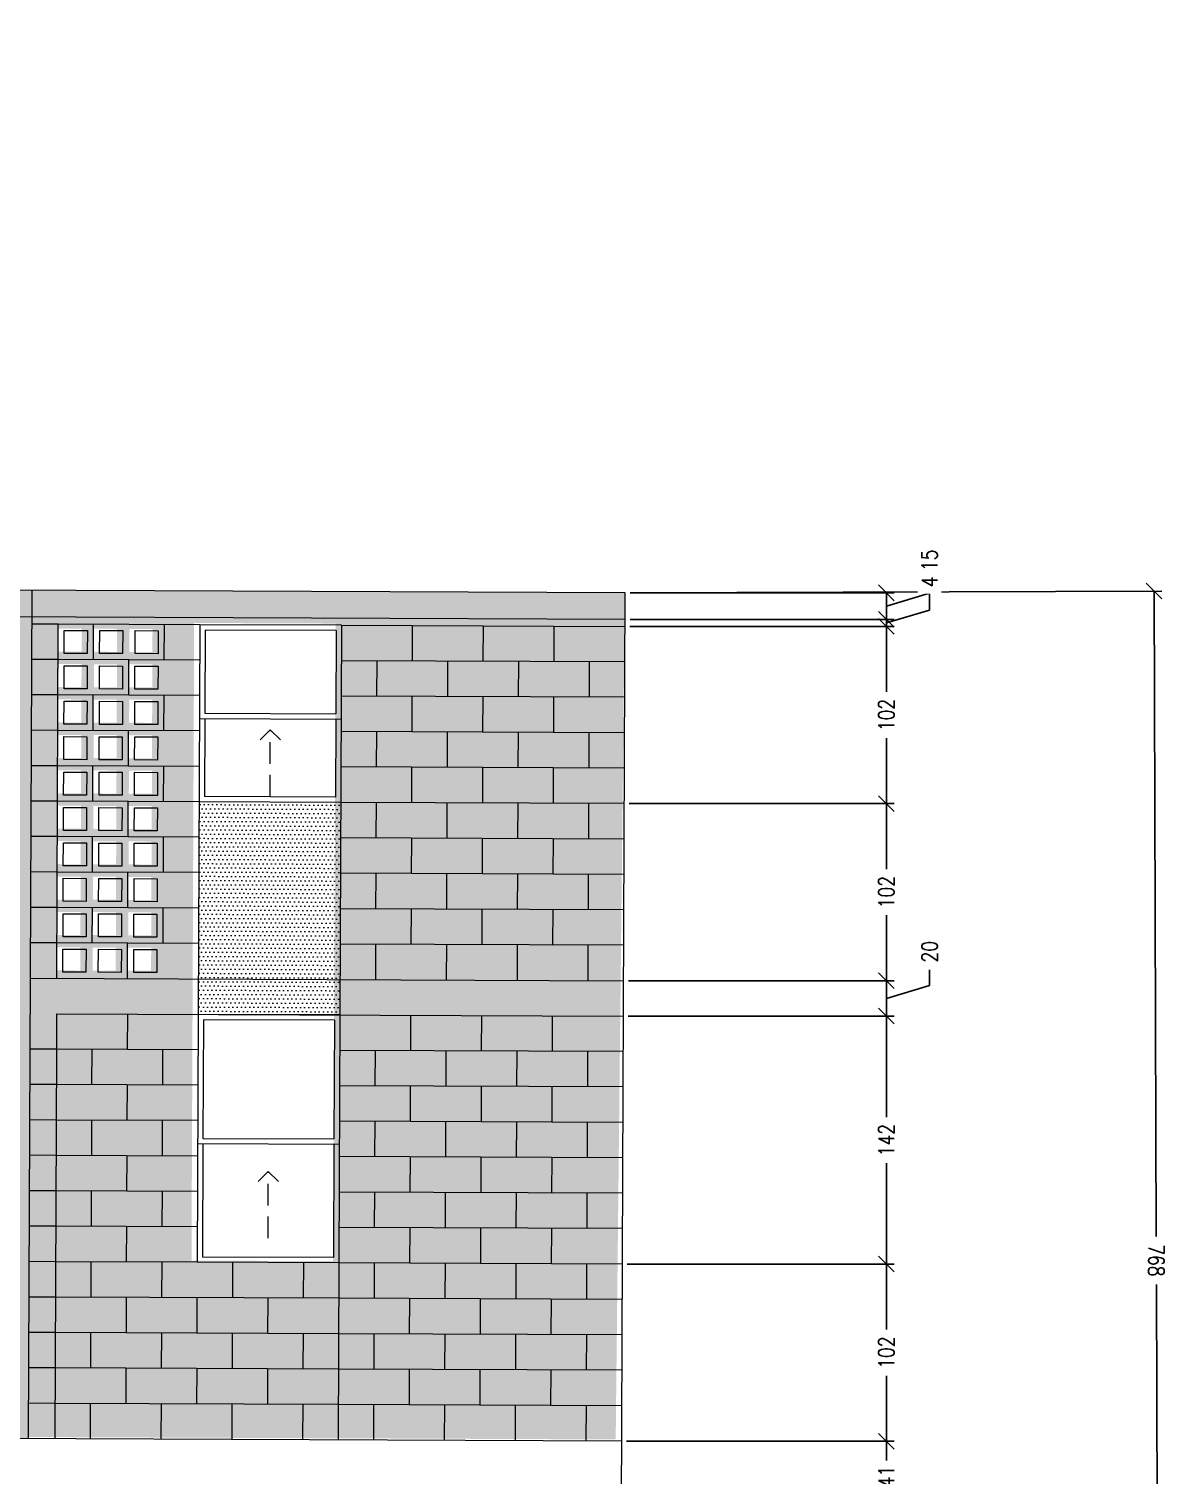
# Model space of a CAD drawing. Header units: inches. Extents: x 1.3 to 73.4, y 23.5 to 53.
# Drawn here: x 60.29 to 73.36, y 33.95 to 50.54 of the extents above; entities that cross this region are included whole.
import ezdxf

# ---------------------------------------------------------------- set-up
doc = ezdxf.new("R2010")
doc.units = ezdxf.units.IN
doc.header["$MEASUREMENT"] = 0
doc.linetypes.add('HIDDEN', pattern=[0.375, 0.25, -0.125])
doc.layers.get('DEFPOINTS').update_dxf_attribs({"color": 210})
for name, color, linetype, lineweight in [('A-ELEV-MBE1', 7, 'Continuous', 35), ('A-ELEV-OVHD', 3, 'HIDDEN', 18), ('A-ELEV-PATT', 8, 'Continuous', 18)]:
    doc.layers.add(name, color=color, linetype=linetype, lineweight=lineweight)
doc.styles.add('E-ROMANS', font='romans.shx', dxfattribs={"width": 0.8})
doc.dimstyles.new('Copy of E-0050_TICK_18', dxfattribs={"dimscale": 0.001, "dimtxt": 90, "dimasz": 90, "dimexe": 45, "dimexo": 30, "dimgap": 45, "dimtad": 0, "dimlfac": 50, "dimzin": 0, "dimdsep": 46, "dimtxsty": 'E-ROMANS', "dimblk": 'OBLIQUE', "dimblk1": 'OBLIQUE', "dimblk2": 'OBLIQUE', "dimcen": 45, "dimclrd": 256, "dimclre": 256, "dimclrt": 256, "dimadec": 0, "dimazin": 0, "dimtfac": 1, "dimtmove": 1, "dimatfit": 3, "dimldrblk": 'OPEN90', "dimfxl": 1, "dimtfill": 1, "dimtolj": 1, "dimtzin": 0, "dimarcsym": 0})

# ---------------------------------------------------------------- blocks, each defined once
blk = doc.blocks.new('_Oblique')
at = {"color": 0, "linetype": 'ByBlock', "lineweight": -2}
blk.add_line((-0.5, -0.5), (0.5, 0.5), dxfattribs=at)
blk = doc.blocks.new('*D77')
at = {"lineweight": -2, "transparency": 16777216}
for p, q in [((67.192, 44.067), (73.292, 44.087)), ((73.202, 44.087), (73.226, 36.683)), ((73.252, 28.73), (73.228, 36.133)), ((67.241, 28.71), (73.342, 28.73))]:
    blk.add_line(p, q, dxfattribs=at)
at = {"layer": 'DEFPOINTS', "color": 0, "transparency": 16777216}
for p in [(67.132, 44.067), (67.181, 28.71), (73.252, 28.73)]:
    blk.add_point(p, dxfattribs=at)
at = {"lineweight": -2, "transparency": 16777216, "xscale": 0.18, "yscale": 0.18, "zscale": 0.18}
for p, rotation in [((73.202, 44.087), 90.1853339229415), ((73.252, 28.73), 270.1853339229415)]:
    blk.add_blockref('_Oblique', p, dxfattribs=dict(at, rotation=rotation))
at = {"lineweight": 0, "transparency": 16777216, "insert": (73.227, 36.408), "char_height": 0.18, "attachment_point": 5, "rotation": 270.1853, "style": 'E-ROMANS', "bg_fill": 3, "box_fill_scale": 1.25, "bg_fill_color": 256, "bg_fill_true_color": 13158600, "bg_fill_transparency": 0}
blk.add_mtext('\\A1;768', dxfattribs=at)
blk = doc.blocks.new('_Open90')
at = {"color": 0, "linetype": 'ByBlock', "lineweight": -2}
for p, q in [((0, 0), (-1, 0)), ((-0.5, 0.5), (0, 0)), ((0, 0), (-0.5, -0.5))]:
    blk.add_line(p, q, dxfattribs=at)
blk = doc.blocks.new('*D79')
at = {"lineweight": -2, "transparency": 16777216}
for p, q in [((70.625, 44.063), (70.625, 44.243)), ((67.188, 44.067), (70.22, 44.067)), ((70.13, 44.067), (70.13, 43.762)), ((70.13, 43.915), (70.625, 44.063)), ((67.19, 43.762), (70.22, 43.762))]:
    blk.add_line(p, q, dxfattribs=at)
at = {"layer": 'DEFPOINTS', "color": 0, "transparency": 16777216}
for p in [(67.128, 44.067), (67.13, 43.762), (70.13, 43.762)]:
    blk.add_point(p, dxfattribs=at)
at = {"lineweight": -2, "transparency": 16777216, "xscale": 0.18, "yscale": 0.18, "zscale": 0.18}
for p, rotation in [((70.13, 44.067), 90), ((70.13, 43.762), 270)]:
    blk.add_blockref('_Oblique', p, dxfattribs=dict(at, rotation=rotation))
at = {"lineweight": 0, "transparency": 16777216, "insert": (70.625, 44.44), "char_height": 0.18, "attachment_point": 5, "rotation": 90, "style": 'E-ROMANS', "bg_fill": 3, "box_fill_scale": 1.25, "bg_fill_color": 256, "bg_fill_true_color": 13158600, "bg_fill_transparency": 0}
blk.add_mtext('\\A1;15', dxfattribs=at)
blk = doc.blocks.new('*D80')
at = {"lineweight": -2, "transparency": 16777216}
for p, q in [((70.625, 43.87), (70.625, 44.05)), ((70.13, 43.762), (70.13, 43.942)), ((70.13, 43.722), (70.625, 43.87)), ((67.187, 43.681), (70.22, 43.681)), ((67.19, 43.762), (70.22, 43.762)), ((70.13, 43.762), (70.13, 43.681)), ((70.13, 43.762), (70.13, 43.681)), ((70.13, 43.681), (70.13, 43.501))]:
    blk.add_line(p, q, dxfattribs=at)
at = {"layer": 'DEFPOINTS', "color": 0, "transparency": 16777216}
for p in [(67.127, 43.681), (67.13, 43.762), (70.13, 43.681)]:
    blk.add_point(p, dxfattribs=at)
at = {"lineweight": -2, "transparency": 16777216, "xscale": 0.18, "yscale": 0.18, "zscale": 0.18}
for p, rotation in [((70.13, 43.762), 270), ((70.13, 43.681), 90)]:
    blk.add_blockref('_Oblique', p, dxfattribs=dict(at, rotation=rotation))
at = {"lineweight": 0, "transparency": 16777216, "insert": (70.625, 44.192), "char_height": 0.18, "attachment_point": 5, "rotation": 90, "style": 'E-ROMANS', "bg_fill": 3, "box_fill_scale": 1.25, "bg_fill_color": 256, "bg_fill_true_color": 13158600, "bg_fill_transparency": 0}
blk.add_mtext('\\A1;4', dxfattribs=at)
blk = doc.blocks.new('*D81')
at = {"lineweight": -2, "transparency": 16777216}
for p, q in [((67.187, 43.681), (70.22, 43.681)), ((70.13, 43.681), (70.13, 42.93)), ((70.13, 41.649), (70.13, 42.4)), ((67.178, 41.649), (70.22, 41.649))]:
    blk.add_line(p, q, dxfattribs=at)
at = {"layer": 'DEFPOINTS', "color": 0, "transparency": 16777216}
for p in [(67.127, 43.681), (67.118, 41.649), (70.13, 41.649)]:
    blk.add_point(p, dxfattribs=at)
at = {"lineweight": -2, "transparency": 16777216, "xscale": 0.18, "yscale": 0.18, "zscale": 0.18}
for p, rotation in [((70.13, 43.681), 90), ((70.13, 41.649), 270)]:
    blk.add_blockref('_Oblique', p, dxfattribs=dict(at, rotation=rotation))
at = {"lineweight": 0, "transparency": 16777216, "insert": (70.13, 42.665), "char_height": 0.18, "attachment_point": 5, "rotation": 90, "style": 'E-ROMANS', "bg_fill": 3, "box_fill_scale": 1.25, "bg_fill_color": 256, "bg_fill_true_color": 13158600, "bg_fill_transparency": 0}
blk.add_mtext('\\A1;102', dxfattribs=at)
blk = doc.blocks.new('*D82')
at = {"lineweight": -2, "transparency": 16777216}
for p, q in [((67.178, 41.649), (70.22, 41.649)), ((70.13, 41.649), (70.13, 40.898)), ((70.13, 39.617), (70.13, 40.368)), ((67.17, 39.617), (70.22, 39.617))]:
    blk.add_line(p, q, dxfattribs=at)
at = {"layer": 'DEFPOINTS', "color": 0, "transparency": 16777216}
for p in [(67.118, 41.649), (67.11, 39.617), (70.13, 39.617)]:
    blk.add_point(p, dxfattribs=at)
at = {"lineweight": -2, "transparency": 16777216, "xscale": 0.18, "yscale": 0.18, "zscale": 0.18}
for p, rotation in [((70.13, 41.649), 90), ((70.13, 39.617), 270)]:
    blk.add_blockref('_Oblique', p, dxfattribs=dict(at, rotation=rotation))
at = {"lineweight": 0, "transparency": 16777216, "insert": (70.13, 40.633), "char_height": 0.18, "attachment_point": 5, "rotation": 90, "style": 'E-ROMANS', "bg_fill": 3, "box_fill_scale": 1.25, "bg_fill_color": 256, "bg_fill_true_color": 13158600, "bg_fill_transparency": 0}
blk.add_mtext('\\A1;102', dxfattribs=at)
blk = doc.blocks.new('*D83')
at = {"lineweight": -2, "transparency": 16777216}
for p, q in [((70.625, 39.563), (70.625, 39.743)), ((67.17, 39.617), (70.22, 39.617)), ((70.13, 39.617), (70.13, 39.211)), ((70.13, 39.414), (70.625, 39.563)), ((67.168, 39.211), (70.22, 39.211))]:
    blk.add_line(p, q, dxfattribs=at)
at = {"layer": 'DEFPOINTS', "color": 0, "transparency": 16777216}
for p in [(67.11, 39.617), (67.108, 39.211), (70.13, 39.211)]:
    blk.add_point(p, dxfattribs=at)
at = {"lineweight": -2, "transparency": 16777216, "xscale": 0.18, "yscale": 0.18, "zscale": 0.18}
for p, rotation in [((70.13, 39.617), 90), ((70.13, 39.211), 270)]:
    blk.add_blockref('_Oblique', p, dxfattribs=dict(at, rotation=rotation))
at = {"lineweight": 0, "transparency": 16777216, "insert": (70.625, 39.949), "char_height": 0.18, "attachment_point": 5, "rotation": 90, "style": 'E-ROMANS', "bg_fill": 3, "box_fill_scale": 1.25, "bg_fill_color": 256, "bg_fill_true_color": 13158600, "bg_fill_transparency": 0}
blk.add_mtext('\\A1;20', dxfattribs=at)
blk = doc.blocks.new('*D84')
at = {"lineweight": -2, "transparency": 16777216}
for p, q in [((67.168, 39.211), (70.22, 39.211)), ((70.13, 39.211), (70.13, 38.053)), ((70.13, 36.366), (70.13, 37.524)), ((67.156, 36.366), (70.22, 36.366))]:
    blk.add_line(p, q, dxfattribs=at)
at = {"layer": 'DEFPOINTS', "color": 0, "transparency": 16777216}
for p in [(67.108, 39.211), (67.096, 36.366), (70.13, 36.366)]:
    blk.add_point(p, dxfattribs=at)
at = {"lineweight": -2, "transparency": 16777216, "xscale": 0.18, "yscale": 0.18, "zscale": 0.18}
for p, rotation in [((70.13, 39.211), 90), ((70.13, 36.366), 270)]:
    blk.add_blockref('_Oblique', p, dxfattribs=dict(at, rotation=rotation))
at = {"lineweight": 0, "transparency": 16777216, "insert": (70.13, 37.788), "char_height": 0.18, "attachment_point": 5, "rotation": 90, "style": 'E-ROMANS', "bg_fill": 3, "box_fill_scale": 1.25, "bg_fill_color": 256, "bg_fill_true_color": 13158600, "bg_fill_transparency": 0}
blk.add_mtext('\\A1;142', dxfattribs=at)
blk = doc.blocks.new('*D85')
at = {"lineweight": -2, "transparency": 16777216}
for p, q in [((67.156, 36.366), (70.22, 36.366)), ((70.13, 36.366), (70.13, 35.615)), ((70.13, 34.334), (70.13, 35.085)), ((67.148, 34.334), (70.22, 34.334))]:
    blk.add_line(p, q, dxfattribs=at)
at = {"layer": 'DEFPOINTS', "color": 0, "transparency": 16777216}
for p in [(67.096, 36.366), (67.088, 34.334), (70.13, 34.334)]:
    blk.add_point(p, dxfattribs=at)
at = {"lineweight": -2, "transparency": 16777216, "xscale": 0.18, "yscale": 0.18, "zscale": 0.18}
for p, rotation in [((70.13, 36.366), 90), ((70.13, 34.334), 270)]:
    blk.add_blockref('_Oblique', p, dxfattribs=dict(at, rotation=rotation))
at = {"lineweight": 0, "transparency": 16777216, "insert": (70.13, 35.35), "char_height": 0.18, "attachment_point": 5, "rotation": 90, "style": 'E-ROMANS', "bg_fill": 3, "box_fill_scale": 1.25, "bg_fill_color": 256, "bg_fill_true_color": 13158600, "bg_fill_transparency": 0}
blk.add_mtext('\\A1;102', dxfattribs=at)
blk = doc.blocks.new('*D86')
at = {"lineweight": -2, "transparency": 16777216}
for p, q in [((67.148, 34.334), (70.22, 34.334)), ((70.13, 34.334), (70.13, 34.114)), ((70.13, 33.521), (70.13, 33.742)), ((67.144, 33.521), (70.22, 33.521))]:
    blk.add_line(p, q, dxfattribs=at)
at = {"layer": 'DEFPOINTS', "color": 0, "transparency": 16777216}
for p in [(67.088, 34.334), (67.084, 33.521), (70.13, 33.521)]:
    blk.add_point(p, dxfattribs=at)
at = {"lineweight": -2, "transparency": 16777216, "xscale": 0.18, "yscale": 0.18, "zscale": 0.18}
for p, rotation in [((70.13, 34.334), 90), ((70.13, 33.521), 270)]:
    blk.add_blockref('_Oblique', p, dxfattribs=dict(at, rotation=rotation))
at = {"lineweight": 0, "transparency": 16777216, "insert": (70.13, 33.928), "char_height": 0.18, "attachment_point": 5, "rotation": 90, "style": 'E-ROMANS', "bg_fill": 3, "box_fill_scale": 1.25, "bg_fill_color": 256, "bg_fill_true_color": 13158600, "bg_fill_transparency": 0}
blk.add_mtext('\\A1;41', dxfattribs=at)

msp = doc.modelspace()

# ---------------------------------------------------------------- hatches: boundary and pattern name
at = {"layer": 'A-ELEV-PATT', "lineweight": 0}
h = msp.add_hatch(dxfattribs=at)
h.set_pattern_fill('DOTS,_O', scale=0.050799, angle=90)
h.set_pattern_definition([(90, (146.91619, 617.8751), (-0.080643944, 0.040321972), [0, -0.080643944])])
h.paths.add_polyline_path([(60.32117, 44.09452), (54.05849, 44.11964), (54.05779, 43.74135), (60.31956, 43.70949)])
h.paths.add_polyline_path([(61.68859, 50.53683), (63.31417, 50.53683), (63.31417, 50.53683), (61.68859, 50.53683)])
h = msp.add_hatch(dxfattribs=at)
h.set_pattern_fill('DOTS', scale=0.050799, angle=179.761219, style=0)
h.set_pattern_definition([(359.761219, (2.32776, -499.5893), (0.040657705, 0.080475202), [0, -0.080643944])])
h.paths.add_polyline_path([(67.12822, 44.06722), (60.0698, 44.09553), (60.21598, 34.38239), (67.02303, 34.35403)])
h.paths.add_polyline_path([(63.78037, 36.39953), (62.1548, 36.40631), (62.18529, 43.72135), (63.81085, 43.71457)], flags=16)
h.paths.add_polyline_path([(61.69283, 40.13693), (61.42868, 40.13804), (61.42978, 40.40219), (61.69393, 40.40109)], flags=16)
h.paths.add_polyline_path([(61.69224, 39.9947), (61.69114, 39.73054), (61.42699, 39.73164), (61.42809, 39.9958)], flags=16)
h.paths.add_polyline_path([(61.69453, 40.54333), (61.43037, 40.54443), (61.43147, 40.80858), (61.69563, 40.80748)], flags=16)
h.paths.add_polyline_path([(61.69622, 40.94972), (61.43207, 40.95082), (61.43317, 41.21497), (61.69732, 41.21387)], flags=16)
h.paths.add_polyline_path([(61.69791, 41.35611), (61.43376, 41.35721), (61.43486, 41.62136), (61.69901, 41.62026)], flags=16)
h.paths.add_polyline_path([(61.69961, 41.7625), (61.43545, 41.7636), (61.43655, 42.02775), (61.70071, 42.02665)], flags=16)
h.paths.add_polyline_path([(61.28644, 40.13863), (61.02229, 40.13973), (61.02339, 40.40388), (61.28754, 40.40278)], flags=16)
h.paths.add_polyline_path([(61.28585, 39.99639), (61.28475, 39.73224), (61.02059, 39.73334), (61.02169, 39.99749)], flags=16)
h.paths.add_polyline_path([(61.28814, 40.54502), (61.02398, 40.54612), (61.02508, 40.81027), (61.28924, 40.80917)], flags=16)
h.paths.add_polyline_path([(61.28983, 40.95141), (61.02568, 40.95251), (61.02678, 41.21667), (61.29093, 41.21556)], flags=16)
h.paths.add_polyline_path([(61.7013, 42.16889), (61.43715, 42.16999), (61.43825, 42.43415), (61.7024, 42.43304)], flags=16)
h.paths.add_polyline_path([(61.29152, 41.3578), (61.02737, 41.3589), (61.02847, 41.62306), (61.29262, 41.62196)], flags=16)
h.paths.add_polyline_path([(61.29322, 41.76419), (61.02906, 41.76529), (61.03016, 42.02945), (61.29432, 42.02835)], flags=16)
h.paths.add_polyline_path([(61.703, 42.57528), (61.43884, 42.57638), (61.43994, 42.84054), (61.7041, 42.83944)], flags=16)
h.paths.add_polyline_path([(60.88005, 40.14032), (60.6159, 40.14142), (60.617, 40.40558), (60.88115, 40.40448)], flags=16)
h.paths.add_polyline_path([(60.87946, 39.99808), (60.87836, 39.73393), (60.6142, 39.73503), (60.6153, 39.99919)], flags=16)
h.paths.add_polyline_path([(60.88174, 40.54671), (60.61759, 40.54781), (60.61869, 40.81197), (60.88285, 40.81087)], flags=16)
h.paths.add_polyline_path([(61.29491, 42.17058), (61.03076, 42.17168), (61.03186, 42.43584), (61.29601, 42.43474)], flags=16)
h.paths.add_polyline_path([(60.88344, 40.9531), (60.61928, 40.9542), (60.62038, 41.21836), (60.88454, 41.21726)], flags=16)
h.paths.add_polyline_path([(61.70473, 42.98167), (61.44058, 42.98277), (61.44168, 43.24693), (61.70584, 43.24583)], flags=16)
h.paths.add_polyline_path([(60.88513, 41.3595), (60.62098, 41.3606), (60.62208, 41.62475), (60.88623, 41.62365)], flags=16)
h.paths.add_polyline_path([(61.2966, 42.57697), (61.03245, 42.57808), (61.03355, 42.84223), (61.2977, 42.84113)], flags=16)
h.paths.add_polyline_path([(60.88683, 41.76589), (60.62267, 41.76699), (60.62377, 42.03114), (60.88793, 42.03004)], flags=16)
h.paths.add_polyline_path([(61.70643, 43.38806), (61.44227, 43.38916), (61.44337, 43.65332), (61.70753, 43.65222)], flags=16)
h.paths.add_polyline_path([(60.88852, 42.17228), (60.62436, 42.17338), (60.62547, 42.43753), (60.88962, 42.43643)], flags=16)
h.paths.add_polyline_path([(61.29834, 42.98337), (61.03419, 42.98447), (61.03529, 43.24862), (61.29944, 43.24752)], flags=16)
h.paths.add_polyline_path([(60.89021, 42.57867), (60.62606, 42.57977), (60.62716, 42.84392), (60.89131, 42.84282)], flags=16)
h.paths.add_polyline_path([(61.30004, 43.38976), (61.03588, 43.39086), (61.03698, 43.65501), (61.30114, 43.65391)], flags=16)
h.paths.add_polyline_path([(60.89195, 42.98506), (60.6278, 42.98616), (60.6289, 43.25031), (60.89305, 43.24921)], flags=16)
h.paths.add_polyline_path([(60.89365, 43.39145), (60.62949, 43.39255), (60.63059, 43.65671), (60.89475, 43.6556)], flags=16)
h = msp.add_hatch(dxfattribs=at)
h.set_pattern_fill('DOTS,_O', scale=0.049737, angle=90)
h.set_pattern_definition([(90, (147.847585, 598.64969), (-0.078957975, 0.039478988), [0, -0.078957975])])
h.paths.add_polyline_path([(60.29727, 43.69294), (57.04614, 43.70649), (56.99867, 34.38193), (60.28061, 34.36249)])
h.paths.add_polyline_path([(64.40178, 43.17238), (65.99337, 43.17238), (65.99337, 43.17238), (64.40178, 43.17238)])
h = msp.add_hatch(dxfattribs=at)
h.set_pattern_fill('DOTS', scale=0.03048, angle=179.761219, style=0)
h.set_pattern_definition([(359.761219, (2.39239, -499.609204), (0.024394623, 0.048285121), [0, -0.0483863662])])
h.paths.add_polyline_path([(63.86702, 41.66271), (62.24145, 41.66949), (62.23129, 39.23114), (63.85686, 39.22436)])
h = msp.add_hatch(dxfattribs=at)
h.set_pattern_fill('DOTS,_O', scale=0.050799, angle=90)
h.set_pattern_definition([(90, (148.08412, 608.517305), (-0.080643944, 0.040321972), [0, -0.080643944])])
h.paths.add_polyline_path([(57.00714, 36.41389), (55.38158, 36.42066), (55.37665, 34.38329), (56.99867, 34.38193)])
h.paths.add_polyline_path([(62.85652, 41.17903), (64.4821, 41.17903), (64.4821, 41.17903), (62.85652, 41.17903)])

# ---------------------------------------------------------------- linework, layer by layer
at = {"layer": 'A-ELEV-MBE1', "color": 7, "lineweight": 0}
for p, q in [((67.13162, 44.06721), (54.05849, 44.11964)), ((60.32117, 44.09452), (60.28061, 34.36249)), ((67.12822, 44.06722), (67.06564, 29.05104)), ((67.13035, 43.76241), (54.05793, 43.81661)), ((60.62436, 43.70822), (60.31956, 43.70949)), ((60.60742, 39.6443), (60.62445, 43.70822)), ((62.24992, 43.70144), (60.62445, 43.70822)), ((61.02901, 43.30013), (61.0307, 43.70652)), ((61.84179, 43.29674), (61.84349, 43.70313)), ((62.24992, 43.70144), (62.23129, 39.23114)), ((63.87549, 43.69467), (62.24992, 43.70144)), ((62.31063, 43.64023), (62.30665, 42.68521)), ((63.81427, 43.63396), (62.31063, 43.64023)), ((63.87549, 43.69467), (63.85686, 39.22436)), ((63.87549, 43.69467), (67.12662, 43.68112)), ((64.68827, 43.69128), (64.68658, 43.28489)), ((65.50105, 43.68789), (65.49936, 43.2815)), ((66.31383, 43.6845), (66.31214, 43.27811)), ((63.81427, 43.63396), (63.81029, 42.67894)), ((60.62266, 43.30182), (60.31787, 43.30309)), ((62.24823, 43.29505), (60.62276, 43.30182)), ((61.43375, 42.89205), (61.43545, 43.29844)), ((67.12492, 43.27473), (63.87379, 43.28828)), ((64.28018, 43.28658), (64.27849, 42.88019)), ((65.09297, 43.28319), (65.09127, 42.8768)), ((65.90575, 43.27981), (65.90405, 42.87342)), ((66.71853, 43.27642), (66.71684, 42.87003)), ((60.62097, 42.89543), (60.31618, 42.8967)), ((62.24653, 42.88866), (60.62106, 42.89543)), ((61.02562, 42.48735), (61.02732, 42.89374)), ((61.8384, 42.48396), (61.8401, 42.89035)), ((67.12323, 42.86834), (63.8721, 42.88188)), ((64.68488, 42.8785), (64.68319, 42.47211)), ((65.49766, 42.87511), (65.49597, 42.46872)), ((66.31045, 42.87172), (66.30875, 42.46533)), ((60.61928, 42.48904), (60.31448, 42.49031)), ((62.24484, 42.48227), (60.61928, 42.48904)), ((61.43037, 42.07926), (61.43206, 42.48566)), ((62.30639, 42.62425), (62.30267, 41.73019)), ((63.81004, 42.61798), (63.80631, 41.72392)), ((67.12153, 42.46194), (63.87041, 42.47549)), ((64.2768, 42.4738), (64.2751, 42.06741)), ((65.08958, 42.47041), (65.08789, 42.06402)), ((65.90236, 42.46702), (65.90067, 42.06063)), ((66.71514, 42.46364), (66.71345, 42.05725)), ((60.61758, 42.08265), (60.31279, 42.08392)), ((62.24315, 42.07588), (60.61758, 42.08265)), ((61.02223, 41.67457), (61.02393, 42.08096)), ((61.83502, 41.67118), (61.83671, 42.07757)), ((67.11984, 42.05555), (63.86871, 42.0691)), ((64.68149, 42.06571), (64.6798, 41.65932)), ((65.49428, 42.06233), (65.49258, 41.65594)), ((66.30706, 42.05894), (66.30537, 41.65255)), ((60.61589, 41.67626), (60.3111, 41.67753)), ((62.24145, 41.66949), (60.61589, 41.67626)), ((61.42698, 41.26648), (61.42867, 41.67287)), ((63.86702, 41.66271), (62.24145, 41.66949)), ((63.80631, 41.72392), (62.30267, 41.73019)), ((67.11815, 41.64916), (63.86702, 41.66271)), ((64.27341, 41.66102), (64.27172, 41.25463)), ((65.08619, 41.65763), (65.0845, 41.25124)), ((65.89897, 41.65424), (65.89728, 41.24785)), ((66.71176, 41.65086), (66.71006, 41.24446)), ((60.61429, 41.26987), (60.30949, 41.27114)), ((62.23976, 41.26309), (60.6142, 41.26987)), ((61.01885, 40.86178), (61.02054, 41.26818)), ((61.83163, 40.8584), (61.83332, 41.26479)), ((67.11645, 41.24277), (63.86532, 41.25632)), ((64.67811, 41.25293), (64.67641, 40.84654)), ((65.49089, 41.24955), (65.4892, 40.84315)), ((66.30367, 41.24616), (66.30198, 40.83977)), ((60.61259, 40.86348), (60.3078, 40.86475)), ((62.23807, 40.8567), (60.6125, 40.86348)), ((61.42359, 40.4537), (61.42528, 40.86009)), ((67.11476, 40.83638), (63.86363, 40.84993)), ((64.27002, 40.84823), (64.26833, 40.44184)), ((65.0828, 40.84485), (65.08111, 40.43846)), ((65.89559, 40.84146), (65.89389, 40.43507)), ((66.70837, 40.83807), (66.70668, 40.43168)), ((60.6109, 40.45709), (60.30611, 40.45836)), ((62.23637, 40.45031), (60.61081, 40.45709)), ((61.01546, 40.049), (61.01715, 40.45539)), ((61.82824, 40.04561), (61.82994, 40.45201)), ((67.11307, 40.42999), (63.86194, 40.44354)), ((64.67472, 40.44015), (64.67303, 40.03376)), ((65.4875, 40.43676), (65.48581, 40.03037)), ((66.30028, 40.43338), (66.29859, 40.02698)), ((60.60921, 40.0507), (60.30441, 40.05197)), ((62.23468, 40.04392), (60.60911, 40.0507)), ((61.4202, 39.64092), (61.4219, 40.04731)), ((67.11137, 40.0236), (63.86024, 40.03715)), ((64.26663, 40.03545), (64.26494, 39.62906)), ((65.07942, 40.03207), (65.07772, 39.62567)), ((65.8922, 40.02868), (65.89051, 39.62229)), ((66.70498, 40.02529), (66.70329, 39.6189)), ((60.30263, 39.64557), (67.10968, 39.61721)), ((60.60573, 39.23791), (60.60403, 38.83152)), ((60.60573, 39.23791), (67.10799, 39.21081)), ((61.41851, 39.23453), (61.41682, 38.82813)), ((62.23129, 39.23114), (62.21944, 36.3864)), ((63.85686, 39.22436), (62.23129, 39.23114)), ((62.292, 39.16993), (62.28632, 37.80852)), ((63.79564, 39.16366), (62.292, 39.16993)), ((63.79564, 39.16366), (63.78997, 37.80225)), ((63.85686, 39.22436), (63.845, 36.37963)), ((64.66964, 39.22098), (64.66795, 38.81459)), ((65.48242, 39.21759), (65.48073, 38.8112)), ((66.2952, 39.2142), (66.29351, 38.80781)), ((60.60403, 38.83152), (60.29924, 38.83279)), ((60.60403, 38.83152), (60.5854, 34.36122)), ((62.2296, 38.82475), (60.60403, 38.83152)), ((61.01038, 38.82983), (61.00869, 38.42344)), ((61.82316, 38.82644), (61.82147, 38.42005)), ((67.10629, 38.80442), (63.85516, 38.81797)), ((64.26155, 38.81628), (64.25986, 38.40989)), ((65.07434, 38.81289), (65.07264, 38.4065)), ((65.88712, 38.8095), (65.88542, 38.40311)), ((66.6999, 38.80612), (66.69821, 38.39973)), ((60.60234, 38.42513), (60.29755, 38.4264)), ((62.2279, 38.41836), (60.60234, 38.42513)), ((61.41512, 38.42174), (61.41343, 38.01535)), ((67.1046, 38.39803), (63.85347, 38.41158)), ((64.66625, 38.40819), (64.66456, 38.0018)), ((65.47903, 38.40481), (65.47734, 37.99842)), ((66.29182, 38.40142), (66.29012, 37.99503)), ((60.60065, 38.01874), (60.29585, 38.02001)), ((62.22621, 38.01197), (60.60065, 38.01874)), ((61.00699, 38.01705), (61.0053, 37.61066)), ((61.81977, 38.01366), (61.81808, 37.60727)), ((67.1029, 37.99164), (63.85178, 38.00519)), ((64.25817, 38.0035), (64.25647, 37.59711)), ((65.07095, 38.00011), (65.06926, 37.59372)), ((65.88373, 37.99672), (65.88204, 37.59033)), ((66.69651, 37.99333), (66.69482, 37.58694)), ((62.28607, 37.74756), (62.28065, 36.44711)), ((63.78972, 37.74129), (63.7843, 36.44084)), ((60.59895, 37.61235), (60.29416, 37.61362)), ((62.22452, 37.60557), (60.59895, 37.61235)), ((61.41173, 37.60896), (61.41004, 37.20257)), ((67.10121, 37.58525), (63.85008, 37.5988)), ((64.66286, 37.59541), (64.66117, 37.18902)), ((65.47565, 37.59202), (65.47395, 37.18563)), ((66.28843, 37.58864), (66.28674, 37.18225)), ((60.59726, 37.20596), (60.29247, 37.20723)), ((62.22282, 37.19918), (60.59726, 37.20596)), ((61.0036, 37.20426), (61.00191, 36.79787)), ((61.81639, 37.20088), (61.81469, 36.79449)), ((67.09952, 37.17886), (63.84839, 37.19241)), ((64.25478, 37.19071), (64.25309, 36.78432)), ((65.06756, 37.18733), (65.06587, 36.78094)), ((65.88034, 37.18394), (65.87865, 36.77755)), ((66.69313, 37.18055), (66.69143, 36.77416)), ((60.59557, 36.79957), (60.29077, 36.80084)), ((62.22113, 36.79279), (60.59557, 36.79957)), ((61.40835, 36.79618), (61.40665, 36.38979)), ((67.09782, 36.77247), (63.84669, 36.78602)), ((64.65948, 36.78263), (64.65778, 36.37624)), ((65.47226, 36.77924), (65.47057, 36.37285)), ((66.28504, 36.77586), (66.28335, 36.36946)), ((60.59387, 36.39318), (60.28908, 36.39445)), ((62.21944, 36.3864), (60.59387, 36.39318)), ((61.00022, 36.39148), (60.99852, 35.98509)), ((61.813, 36.38809), (61.81131, 35.9817)), ((63.845, 36.37963), (62.21944, 36.3864)), ((63.7843, 36.44084), (62.28065, 36.44711)), ((62.62578, 36.38471), (62.62409, 35.97832)), ((63.43856, 36.38132), (63.43687, 35.97493)), ((63.845, 36.37963), (63.83653, 34.34767)), ((67.09613, 36.36608), (63.845, 36.37963)), ((64.25139, 36.37793), (64.2497, 35.97154)), ((65.06417, 36.37454), (65.06248, 35.96815)), ((65.87696, 36.37116), (65.87526, 35.96477)), ((66.68974, 36.36777), (66.68805, 35.96138)), ((60.59227, 35.98678), (60.28748, 35.98805)), ((63.84331, 35.97323), (60.59227, 35.98678)), ((61.40496, 35.9834), (61.40327, 35.57701)), ((62.21774, 35.98001), (62.21605, 35.57362)), ((63.03052, 35.97662), (63.02883, 35.57023)), ((67.09444, 35.95969), (63.84331, 35.97323)), ((64.65609, 35.96985), (64.6544, 35.56346)), ((65.46887, 35.96646), (65.46718, 35.56007)), ((66.28165, 35.96307), (66.27996, 35.55668)), ((60.59058, 35.58039), (60.28578, 35.58166)), ((63.84161, 35.56684), (60.59058, 35.58039)), ((60.99683, 35.5787), (60.99514, 35.17231)), ((61.80961, 35.57531), (61.80792, 35.16892)), ((62.62239, 35.57192), (62.6207, 35.16553)), ((63.43518, 35.56854), (63.43348, 35.16215)), ((67.09274, 35.55329), (63.84161, 35.56684)), ((64.248, 35.56515), (64.24631, 35.15876)), ((65.06079, 35.56176), (65.05909, 35.15537)), ((65.87357, 35.55838), (65.87188, 35.15198)), ((66.68635, 35.55499), (66.68466, 35.1486)), ((60.58888, 35.174), (60.28409, 35.17527)), ((63.83992, 35.16045), (60.58888, 35.174)), ((61.40157, 35.17061), (61.39988, 34.76422)), ((62.21436, 35.16723), (62.21266, 34.76084)), ((63.02714, 35.16384), (63.02544, 34.75745)), ((67.09105, 35.1469), (63.83992, 35.16045)), ((64.6527, 35.15707), (64.65101, 34.75067)), ((65.46548, 35.15368), (65.46379, 34.74729)), ((66.27827, 35.15029), (66.27657, 34.7439)), ((60.58719, 34.76761), (60.2824, 34.76888)), ((63.83823, 34.75406), (60.58719, 34.76761)), ((60.99344, 34.76592), (60.99175, 34.35953)), ((61.80622, 34.76253), (61.80453, 34.35614)), ((62.61901, 34.75914), (62.61731, 34.35275)), ((63.43179, 34.75576), (63.4301, 34.34936)), ((67.08936, 34.74051), (63.83823, 34.75406)), ((64.24462, 34.75237), (64.24292, 34.34598)), ((65.0574, 34.74898), (65.05571, 34.34259)), ((65.87018, 34.74559), (65.86849, 34.3392)), ((66.68296, 34.74221), (66.68127, 34.33581)), ((67.08766, 34.33412), (54.04048, 34.3885))]:
    msp.add_line(p, q, dxfattribs=at)
for points in [[(60.95828, 43.37155), (60.69412, 43.37265), (60.69523, 43.6368), (60.95938, 43.6357)], [(61.36467, 43.36985), (61.10052, 43.37095), (61.10162, 43.63511), (61.36577, 43.63401)], [(61.77106, 43.36816), (61.50691, 43.36926), (61.50801, 43.63341), (61.77216, 43.63231)], [(60.95658, 42.96515), (60.69243, 42.96626), (60.69353, 43.23041), (60.95769, 43.22931)], [(61.36298, 42.96346), (61.09882, 42.96456), (61.09992, 43.22872), (61.36408, 43.22762)], [(61.76937, 42.96177), (61.50521, 42.96287), (61.50631, 43.22702), (61.77047, 43.22592)], [(60.95485, 42.55876), (60.69069, 42.55986), (60.69179, 42.82402), (60.95595, 42.82292)], [(61.36124, 42.55707), (61.09708, 42.55817), (61.09818, 42.82232), (61.36234, 42.82122)], [(61.76763, 42.55538), (61.50347, 42.55648), (61.50457, 42.82063), (61.76873, 42.81953)], [(60.95315, 42.15237), (60.689, 42.15347), (60.6901, 42.41763), (60.95425, 42.41653)], [(61.35954, 42.15068), (61.09539, 42.15178), (61.09649, 42.41593), (61.36064, 42.41483)], [(61.76593, 42.14899), (61.50178, 42.15009), (61.50288, 42.41424), (61.76703, 42.41314)], [(60.95146, 41.74598), (60.6873, 41.74708), (60.6884, 42.01124), (60.95256, 42.01014)], [(61.35785, 41.74429), (61.0937, 41.74539), (61.0948, 42.00954), (61.35895, 42.00844)], [(61.76424, 41.74259), (61.50009, 41.74369), (61.50119, 42.00785), (61.76534, 42.00675)], [(60.94976, 41.33959), (60.68561, 41.34069), (60.68671, 41.60485), (60.95087, 41.60374)], [(61.35616, 41.3379), (61.092, 41.339), (61.0931, 41.60315), (61.35726, 41.60205)], [(61.76255, 41.3362), (61.49839, 41.3373), (61.49949, 41.60146), (61.76365, 41.60036)], [(60.94807, 40.9332), (60.68392, 40.9343), (60.68502, 41.19845), (60.94917, 41.19735)], [(61.35446, 40.93151), (61.09031, 40.93261), (61.09141, 41.19676), (61.35556, 41.19566)], [(61.76085, 40.92981), (61.4967, 40.93091), (61.4978, 41.19507), (61.76195, 41.19397)], [(60.94638, 40.52681), (60.68222, 40.52791), (60.68332, 40.79206), (60.94748, 40.79096)], [(61.35277, 40.52511), (61.08861, 40.52621), (61.08971, 40.79037), (61.35387, 40.78927)], [(61.75916, 40.52342), (61.49501, 40.52452), (61.49611, 40.78868), (61.76026, 40.78757)], [(60.94468, 40.12042), (60.68053, 40.12152), (60.68163, 40.38567), (60.94578, 40.38457)], [(61.35107, 40.11872), (61.08692, 40.11982), (61.08802, 40.38398), (61.35218, 40.38288)], [(61.75747, 40.11703), (61.49331, 40.11813), (61.49441, 40.38228), (61.75857, 40.38118)], [(60.94299, 39.71403), (60.67884, 39.71513), (60.67994, 39.97928), (60.94409, 39.97818)], [(61.34938, 39.71233), (61.08523, 39.71343), (61.08633, 39.97759), (61.35048, 39.97649)], [(61.75577, 39.71064), (61.49162, 39.71174), (61.49272, 39.97589), (61.75687, 39.97479)]]:
    msp.add_lwpolyline(points, close=True, dxfattribs=at)
for points in [[(62.30665, 42.68521), (63.81029, 42.67894)], [(62.24543, 42.6245), (63.871, 42.61773)], [(62.22511, 37.74781), (63.85067, 37.74104)], [(62.28632, 37.80852), (63.78997, 37.80225)]]:
    msp.add_lwpolyline(points, dxfattribs=at)
at = {"layer": 'A-ELEV-OVHD', "color": 7, "lineweight": 0}
for points in [[(62.94359, 42.38075), (63.05955, 42.49672)], [(63.05955, 41.73019), (63.05955, 42.49672)], [(63.17552, 42.38075), (63.05955, 42.49672)], [(62.92042, 37.31214), (63.03638, 37.42811)], [(63.03638, 36.66158), (63.03638, 37.42811)], [(63.15235, 37.31214), (63.03638, 37.42811)]]:
    msp.add_lwpolyline(points, dxfattribs=at)

# ---------------------------------------------------------------- next in the draw order: dimensions: what is measured, and where the dimension line sits
at = {"color": 7, "lineweight": 0}
dim = msp.add_aligned_dim(p1=(67.13162, 44.06721), p2=(67.18129, 28.71022), distance=6.07041, dimstyle='Copy of E-0050_TICK_18', override={"dimscale": 0.002, "dimdec": 0}, dxfattribs=at)
dim.commit()
dim.dimension.update_dxf_attribs({"geometry": '*D77', "text_midpoint": (73.22683, 36.40835)})

# ---------------------------------------------------------------- next in the draw order: dimensions: what is measured, and where the dimension line sits
dim = msp.add_linear_dim(base=(70.12976, 43.76241), p1=(67.12822, 44.06722), p2=(67.13035, 43.76241), angle=90, dimstyle='Copy of E-0050_TICK_18', override={"dimscale": 0.002, "dimdec": 0}, dxfattribs=at)
dim.commit()
dim.dimension.update_dxf_attribs({"geometry": '*D79', "text_midpoint": (70.62476, 44.33332)})

# ---------------------------------------------------------------- next in the draw order: dimensions: what is measured, and where the dimension line sits
dim = msp.add_linear_dim(base=(70.12976, 43.68112), p1=(67.13035, 43.76241), p2=(67.12662, 43.68112), angle=90, dimstyle='Copy of E-0050_TICK_18', override={"dimscale": 0.002, "dimdec": 0}, dxfattribs=at)
dim.commit()
dim.dimension.update_dxf_attribs({"geometry": '*D80', "text_midpoint": (70.62476, 44.14027)})

# ---------------------------------------------------------------- next in the draw order: dimensions: what is measured, and where the dimension line sits
dim = msp.add_linear_dim(base=(70.12976, 41.64916), p1=(67.12662, 43.68112), p2=(67.11815, 41.64916), angle=90, dimstyle='Copy of E-0050_TICK_18', override={"dimscale": 0.002, "dimdec": 0}, dxfattribs=at)
dim.commit()
dim.dimension.update_dxf_attribs({"geometry": '*D81', "text_midpoint": (70.12976, 42.66514)})

# ---------------------------------------------------------------- next in the draw order: dimensions: what is measured, and where the dimension line sits
dim = msp.add_linear_dim(base=(70.12976, 39.61721), p1=(67.11815, 41.64916), p2=(67.10968, 39.61721), angle=90, dimstyle='Copy of E-0050_TICK_18', override={"dimscale": 0.002, "dimdec": 0}, dxfattribs=at)
dim.commit()
dim.dimension.update_dxf_attribs({"geometry": '*D82', "text_midpoint": (70.12976, 40.63318)})

# ---------------------------------------------------------------- next in the draw order: dimensions: what is measured, and where the dimension line sits
dim = msp.add_linear_dim(base=(70.12976, 39.21081), p1=(67.10968, 39.61721), p2=(67.10799, 39.21081), angle=90, dimstyle='Copy of E-0050_TICK_18', override={"dimscale": 0.002, "dimdec": 0}, dxfattribs=at)
dim.commit()
dim.dimension.update_dxf_attribs({"geometry": '*D83', "text_midpoint": (70.62476, 39.83251)})

# ---------------------------------------------------------------- next in the draw order: dimensions: what is measured, and where the dimension line sits
dim = msp.add_linear_dim(base=(70.12976, 36.36608), p1=(67.10799, 39.21081), p2=(67.09613, 36.36608), angle=90, dimstyle='Copy of E-0050_TICK_18', override={"dimscale": 0.002, "dimdec": 0}, dxfattribs=at)
dim.commit()
dim.dimension.update_dxf_attribs({"geometry": '*D84', "text_midpoint": (70.12976, 37.78845)})

# ---------------------------------------------------------------- next in the draw order: dimensions: what is measured, and where the dimension line sits
dim = msp.add_linear_dim(base=(70.12976, 34.33412), p1=(67.09613, 36.36608), p2=(67.08766, 34.33412), angle=90, dimstyle='Copy of E-0050_TICK_18', override={"dimscale": 0.002, "dimdec": 0}, dxfattribs=at)
dim.commit()
dim.dimension.update_dxf_attribs({"geometry": '*D85', "text_midpoint": (70.12976, 35.3501)})

# ---------------------------------------------------------------- next in the draw order: dimensions: what is measured, and where the dimension line sits
dim = msp.add_linear_dim(base=(70.12976, 33.52134), p1=(67.08766, 34.33412), p2=(67.08427, 33.52134), angle=90, dimstyle='Copy of E-0050_TICK_18', override={"dimscale": 0.002, "dimdec": 0}, dxfattribs=at)
dim.commit()
dim.dimension.update_dxf_attribs({"geometry": '*D86', "text_midpoint": (70.12976, 33.92773)})

doc.saveas('drawing.dxf')
